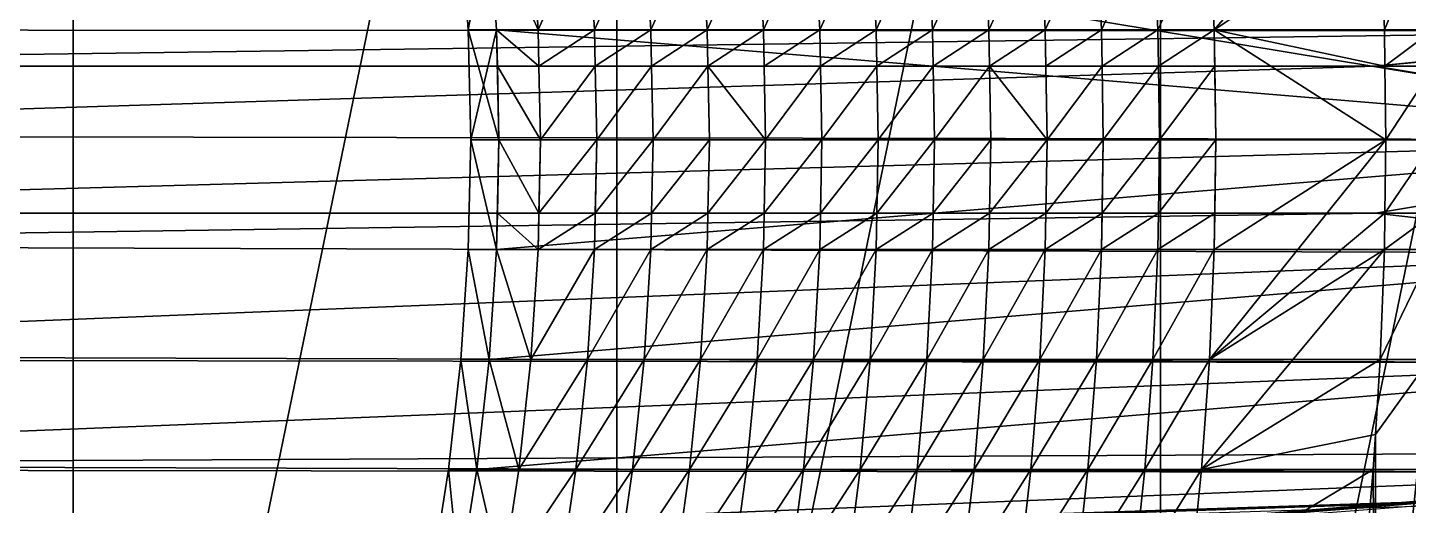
# Model space of a CAD drawing. Header units: metres. Extents: x 0 to 40.2, y -11.7 to 11.7.
# Drawn here: x 20 to 32.19, y -3.23 to 0.99 of the extents above; entities that cross this region are included whole.
import ezdxf

# ---------------------------------------------------------------- set-up
doc = ezdxf.new("R2010")
doc.units = ezdxf.units.M

msp = doc.modelspace()

# ---------------------------------------------------------------- linework, layer by layer
at = {"layer": 'antepecho'}
for points in [[(23.888125, 0.972083, 4.45), (23.8225, 1.944167, 4.45), (23.888125, 0.972083, 3.2)], [(23.8225, 1.944167, 4.45), (23.8225, 1.944167, 3.2), (23.888125, 0.972083, 3.2)], [(23.8225, 1.944167, 3.2), (24.0725, 1.944167, 3.2), (23.888125, 0.972083, 3.2)], [(24.0725, 1.944167, 4.45), (23.8225, 1.944167, 4.45), (23.888125, 0.972083, 4.45)], [(24.0725, 1.944167, 3.2), (24.138125, 0.972083, 3.2), (23.888125, 0.972083, 3.2)], [(24.138125, 0.972083, 4.45), (24.0725, 1.944167, 4.45), (23.888125, 0.972083, 4.45)], [(24.0725, 1.944167, 3.2), (24.138125, 0.972083, 3.3), (24.138125, 0.972083, 3.2)], [(24.0725, 1.944167, 3.8), (24.138125, 0.972083, 4.45), (24.138125, 0.972083, 3.8)], [(24.0725, 1.944167, 3.2), (24.0725, 1.944167, 3.3), (24.138125, 0.972083, 3.3)], [(24.0725, 1.944167, 3.8), (24.0725, 1.944167, 4.45), (24.138125, 0.972083, 4.45)], [(23.91, 0, 3.2), (23.888125, 0.972083, 4.45), (23.888125, 0.972083, 3.2)], [(24.138125, 0.972083, 3.2), (23.91, 0, 3.2), (23.888125, 0.972083, 3.2)], [(23.91, 0, 4.45), (23.888125, 0.972083, 4.45), (23.91, 0, 3.2)], [(24.16, 0, 4.45), (23.888125, 0.972083, 4.45), (23.91, 0, 4.45)], [(24.16, 0, 4.45), (24.138125, 0.972083, 4.45), (23.888125, 0.972083, 4.45)], [(24.138125, 0.972083, 3.2), (24.16, 0, 3.2), (23.91, 0, 3.2)], [(24.138125, 0.972083, 3.3), (24.16, 0, 3.3), (24.16, 0, 3.2)], [(24.138125, 0.972083, 3.2), (24.138125, 0.972083, 3.3), (24.16, 0, 3.2)], [(24.145373, 0.65, 3.8), (24.138125, 0.972083, 4.45), (24.16, 0, 3.8)], [(24.138125, 0.972083, 4.45), (24.16, 0, 4.45), (24.16, 0, 3.8)], [(24.138125, 0.972083, 3.8), (24.138125, 0.972083, 4.45), (24.145373, 0.65, 3.8)], [(23.91, 0, 3.2), (24.138125, -0.972083, 3.2), (23.888125, -0.972083, 3.2)], [(23.91, 0, 4.45), (23.91, 0, 3.2), (23.888125, -0.972083, 3.2)], [(23.888125, -0.972083, 4.45), (23.91, 0, 4.45), (23.888125, -0.972083, 3.2)], [(24.138125, -0.972083, 4.45), (23.91, 0, 4.45), (23.888125, -0.972083, 4.45)], [(23.91, 0, 3.2), (24.16, 0, 3.2), (24.138125, -0.972083, 3.2)], [(24.16, 0, 4.45), (23.91, 0, 4.45), (24.138125, -0.972083, 4.45)], [(24.16, 0, 3.3), (24.138125, -0.972083, 3.3), (24.138125, -0.972083, 3.2)], [(24.16, 0, 3.2), (24.16, 0, 3.3), (24.138125, -0.972083, 3.2)], [(24.16, 0, 3.8), (24.138125, -0.972083, 4.45), (24.145373, -0.65, 3.8)], [(24.16, 0, 3.8), (24.16, 0, 4.45), (24.138125, -0.972083, 4.45)], [(24.145373, -0.65, 3.8), (24.138125, -0.972083, 4.45), (24.138125, -0.972083, 3.8)], [(23.888125, -0.972083, 3.2), (24.0725, -1.944167, 3.2), (23.8225, -1.944167, 3.2)], [(23.8225, -1.944167, 4.45), (23.888125, -0.972083, 4.45), (23.8225, -1.944167, 3.2)], [(24.0725, -1.944167, 4.45), (23.888125, -0.972083, 4.45), (23.8225, -1.944167, 4.45)], [(23.888125, -0.972083, 4.45), (23.888125, -0.972083, 3.2), (23.8225, -1.944167, 3.2)], [(23.888125, -0.972083, 3.2), (24.138125, -0.972083, 3.2), (24.0725, -1.944167, 3.2)], [(24.138125, -0.972083, 4.45), (23.888125, -0.972083, 4.45), (24.0725, -1.944167, 4.45)], [(24.138125, -0.972083, 3.2), (24.0725, -1.944167, 3.3), (24.0725, -1.944167, 3.2)], [(24.138125, -0.972083, 3.8), (24.0725, -1.944167, 4.45), (24.0725, -1.944167, 3.8)], [(24.138125, -0.972083, 3.2), (24.138125, -0.972083, 3.3), (24.0725, -1.944167, 3.3)], [(24.138125, -0.972083, 3.8), (24.138125, -0.972083, 4.45), (24.0725, -1.944167, 4.45)], [(23.8225, -1.944167, 3.2), (23.963125, -2.91625, 3.2), (23.713125, -2.91625, 3.2)], [(23.8225, -1.944167, 4.45), (23.8225, -1.944167, 3.2), (23.713125, -2.91625, 3.2)], [(23.713125, -2.91625, 4.45), (23.8225, -1.944167, 4.45), (23.713125, -2.91625, 3.2)], [(23.963125, -2.91625, 4.45), (23.8225, -1.944167, 4.45), (23.713125, -2.91625, 4.45)], [(24.0725, -1.944167, 3.2), (23.963125, -2.91625, 3.2), (23.8225, -1.944167, 3.2)], [(23.963125, -2.91625, 4.45), (24.0725, -1.944167, 4.45), (23.8225, -1.944167, 4.45)], [(24.0725, -1.944167, 3.2), (23.963125, -2.91625, 3.3), (23.963125, -2.91625, 3.2)], [(24.0725, -1.944167, 3.2), (24.0725, -1.944167, 3.3), (23.963125, -2.91625, 3.3)], [(24.0725, -1.944167, 3.8), (23.963125, -2.91625, 4.45), (23.963125, -2.91625, 3.8)], [(24.0725, -1.944167, 3.8), (24.0725, -1.944167, 4.45), (23.963125, -2.91625, 4.45)], [(23.713125, -2.91625, 3.2), (23.81, -3.888333, 3.2), (23.56, -3.888333, 3.2)], [(23.713125, -2.91625, 4.45), (23.713125, -2.91625, 3.2), (23.56, -3.888333, 3.2)], [(23.56, -3.888333, 4.45), (23.713125, -2.91625, 4.45), (23.56, -3.888333, 3.2)], [(23.81, -3.888333, 4.45), (23.713125, -2.91625, 4.45), (23.56, -3.888333, 4.45)], [(23.713125, -2.91625, 3.2), (23.963125, -2.91625, 3.2), (23.81, -3.888333, 3.2)], [(23.963125, -2.91625, 4.45), (23.713125, -2.91625, 4.45), (23.81, -3.888333, 4.45)], [(23.963125, -2.91625, 3.2), (23.81, -3.888333, 3.3), (23.81, -3.888333, 3.2)], [(23.963125, -2.91625, 3.2), (23.963125, -2.91625, 3.3), (23.81, -3.888333, 3.3)], [(23.963125, -2.91625, 3.8), (23.81, -3.888333, 4.45), (23.81, -3.888333, 3.8)], [(23.963125, -2.91625, 3.8), (23.963125, -2.91625, 4.45), (23.81, -3.888333, 4.45)]]:
    msp.add_3dface(points, dxfattribs=at)
at = {"layer": 'bajo_balcon'}
for points in [[(35.8, 0, 3.3), (24.138125, 0.972083, 3.3), (24.0725, 1.944167, 3.3)], [(35.754167, 1.944167, 3.3), (35.8, 0, 3.3), (24.0725, 1.944167, 3.3)], [(24.16, 0, 3.3), (24.138125, 0.972083, 3.3), (35.8, 0, 3.3)], [(35.8, 0, 3.3), (24.138125, -0.972083, 3.3), (24.16, 0, 3.3)], [(35.8, 0, 3.3), (35.788542, -0.972083, 3.3), (24.138125, -0.972083, 3.3)], [(35.788542, -0.972083, 3.3), (24.0725, -1.944167, 3.3), (24.138125, -0.972083, 3.3)], [(35.788542, -0.972083, 3.3), (35.754167, -1.944167, 3.3), (24.0725, -1.944167, 3.3)], [(35.754167, -1.944167, 3.3), (23.963125, -2.91625, 3.3), (24.0725, -1.944167, 3.3)], [(35.754167, -1.944167, 3.3), (35.696875, -2.91625, 3.3), (23.963125, -2.91625, 3.3)], [(35.696875, -2.91625, 3.3), (23.81, -3.888333, 3.3), (23.963125, -2.91625, 3.3)], [(35.696875, -2.91625, 3.3), (32.401458, -3.2, 3.3), (23.81, -3.888333, 3.3)], [(32.401458, -3.2, 3.3), (32.323812, -3.210222, 3.3), (23.81, -3.888333, 3.3)], [(32.323812, -3.210222, 3.3), (32.251458, -3.240192, 3.3), (23.81, -3.888333, 3.3)]]:
    msp.add_3dface(points, dxfattribs=at)
at = {"layer": 'butacas_alta_frontal'}
for points in [[(24.505655, 0.972083, 3.8), (24.0725, 1.944167, 3.8), (24.138125, 0.972083, 3.8)], [(24.441851, 1.944167, 3.8), (24.0725, 1.944167, 3.8), (24.505655, 0.972083, 3.8)], [(24.941202, 1.944167, 3.933846), (24.441851, 1.944167, 3.933846), (24.505655, 0.972083, 3.933846)], [(25.003185, 0.972083, 3.933846), (24.941202, 1.944167, 3.933846), (24.505655, 0.972083, 3.933846)], [(25.440552, 1.944167, 4.067692), (24.941202, 1.944167, 4.067692), (25.003185, 0.972083, 4.067692)], [(25.500715, 0.972083, 4.067692), (25.440552, 1.944167, 4.067692), (25.003185, 0.972083, 4.067692)], [(25.939903, 1.944167, 4.201538), (25.440552, 1.944167, 4.201538), (25.500715, 0.972083, 4.201538)], [(25.998245, 0.972083, 4.201538), (25.939903, 1.944167, 4.201538), (25.500715, 0.972083, 4.201538)], [(26.439254, 1.944167, 4.335385), (25.939903, 1.944167, 4.335385), (25.998245, 0.972083, 4.335385)], [(26.495775, 0.972083, 4.335385), (26.439254, 1.944167, 4.335385), (25.998245, 0.972083, 4.335385)], [(26.938605, 1.944167, 4.469231), (26.439254, 1.944167, 4.469231), (26.495775, 0.972083, 4.469231)], [(26.993305, 0.972083, 4.469231), (26.938605, 1.944167, 4.469231), (26.495775, 0.972083, 4.469231)], [(27.437956, 1.944167, 4.603077), (26.938605, 1.944167, 4.603077), (26.993305, 0.972083, 4.603077)], [(27.490835, 0.972083, 4.603077), (27.437956, 1.944167, 4.603077), (26.993305, 0.972083, 4.603077)], [(27.937307, 1.944167, 4.736923), (27.437956, 1.944167, 4.736923), (27.490835, 0.972083, 4.736923)], [(27.988365, 0.972083, 4.736923), (27.937307, 1.944167, 4.736923), (27.490835, 0.972083, 4.736923)], [(28.436657, 1.944167, 4.870769), (27.937307, 1.944167, 4.870769), (27.988365, 0.972083, 4.870769)], [(28.485895, 0.972083, 4.870769), (28.436657, 1.944167, 4.870769), (27.988365, 0.972083, 4.870769)], [(28.936008, 1.944167, 5.004615), (28.436657, 1.944167, 5.004615), (28.485895, 0.972083, 5.004615)], [(28.983425, 0.972083, 5.004615), (28.936008, 1.944167, 5.004615), (28.485895, 0.972083, 5.004615)], [(29.435359, 1.944167, 5.138462), (28.936008, 1.944167, 5.138462), (28.983425, 0.972083, 5.138462)], [(29.480955, 0.972083, 5.138462), (29.435359, 1.944167, 5.138462), (28.983425, 0.972083, 5.138462)], [(29.93471, 1.944167, 5.272308), (29.435359, 1.944167, 5.272308), (29.480955, 0.972083, 5.272308)], [(29.978485, 0.972083, 5.272308), (29.93471, 1.944167, 5.272308), (29.480955, 0.972083, 5.272308)], [(30.434061, 1.944167, 5.406154), (29.93471, 1.944167, 5.406154), (29.978485, 0.972083, 5.406154)], [(30.476015, 0.972083, 5.406154), (30.434061, 1.944167, 5.406154), (29.978485, 0.972083, 5.406154)], [(24.512702, 0.65, 3.8), (24.138125, 0.972083, 3.8), (24.145373, 0.65, 3.8)], [(24.505655, 0.972083, 3.8), (24.138125, 0.972083, 3.8), (24.512702, 0.65, 3.8)], [(25.003185, 0.972083, 3.933846), (24.505655, 0.972083, 3.933846), (24.512702, 0.65, 3.933846)], [(25.003185, 0.972083, 3.933846), (24.512702, 0.65, 3.933846), (25.010031, 0.65, 3.933846)], [(25.500715, 0.972083, 4.067692), (25.003185, 0.972083, 4.067692), (25.010031, 0.65, 4.067692)], [(25.500715, 0.972083, 4.067692), (25.010031, 0.65, 4.067692), (25.50736, 0.65, 4.067692)], [(25.998245, 0.972083, 4.201538), (25.500715, 0.972083, 4.201538), (25.50736, 0.65, 4.201538)], [(25.998245, 0.972083, 4.201538), (25.50736, 0.65, 4.201538), (26.004688, 0.65, 4.201538)], [(26.495775, 0.972083, 4.335385), (25.998245, 0.972083, 4.335385), (26.004688, 0.65, 4.335385)], [(26.502017, 0.65, 4.335385), (26.495775, 0.972083, 4.335385), (26.004688, 0.65, 4.335385)], [(26.993305, 0.972083, 4.469231), (26.495775, 0.972083, 4.469231), (26.502017, 0.65, 4.469231)], [(26.993305, 0.972083, 4.469231), (26.502017, 0.65, 4.469231), (26.999346, 0.65, 4.469231)], [(27.490835, 0.972083, 4.603077), (26.993305, 0.972083, 4.603077), (26.999346, 0.65, 4.603077)], [(27.490835, 0.972083, 4.603077), (26.999346, 0.65, 4.603077), (27.496675, 0.65, 4.603077)], [(27.988365, 0.972083, 4.736923), (27.490835, 0.972083, 4.736923), (27.496675, 0.65, 4.736923)], [(27.988365, 0.972083, 4.736923), (27.496675, 0.65, 4.736923), (27.994004, 0.65, 4.736923)], [(28.485895, 0.972083, 4.870769), (27.988365, 0.972083, 4.870769), (27.994004, 0.65, 4.870769)], [(28.485895, 0.972083, 4.870769), (27.994004, 0.65, 4.870769), (28.491333, 0.65, 4.870769)], [(28.983425, 0.972083, 5.004615), (28.485895, 0.972083, 5.004615), (28.491333, 0.65, 5.004615)], [(28.988662, 0.65, 5.004615), (28.983425, 0.972083, 5.004615), (28.491333, 0.65, 5.004615)], [(29.480955, 0.972083, 5.138462), (28.983425, 0.972083, 5.138462), (28.988662, 0.65, 5.138462)], [(29.480955, 0.972083, 5.138462), (28.988662, 0.65, 5.138462), (29.485991, 0.65, 5.138462)], [(29.978485, 0.972083, 5.272308), (29.480955, 0.972083, 5.272308), (29.485991, 0.65, 5.272308)], [(29.978485, 0.972083, 5.272308), (29.485991, 0.65, 5.272308), (29.98332, 0.65, 5.272308)], [(30.476015, 0.972083, 5.406154), (29.978485, 0.972083, 5.406154), (29.98332, 0.65, 5.406154)], [(30.476015, 0.972083, 5.406154), (29.98332, 0.65, 5.406154), (30.480649, 0.65, 5.406154)], [(24.505655, -0.972083, 3.8), (24.145373, -0.65, 3.8), (24.138125, -0.972083, 3.8)], [(24.505655, -0.972083, 3.8), (24.512702, -0.65, 3.8), (24.145373, -0.65, 3.8)], [(24.512702, -0.65, 3.933846), (24.505655, -0.972083, 3.933846), (25.010031, -0.65, 3.933846)], [(25.003185, -0.972083, 3.933846), (25.010031, -0.65, 3.933846), (24.505655, -0.972083, 3.933846)], [(25.010031, -0.65, 4.067692), (25.003185, -0.972083, 4.067692), (25.50736, -0.65, 4.067692)], [(25.500715, -0.972083, 4.067692), (25.50736, -0.65, 4.067692), (25.003185, -0.972083, 4.067692)], [(25.50736, -0.65, 4.201538), (25.500715, -0.972083, 4.201538), (26.004688, -0.65, 4.201538)], [(25.998245, -0.972083, 4.201538), (26.004688, -0.65, 4.201538), (25.500715, -0.972083, 4.201538)], [(26.004688, -0.65, 4.335385), (25.998245, -0.972083, 4.335385), (26.502017, -0.65, 4.335385)], [(26.495775, -0.972083, 4.335385), (26.502017, -0.65, 4.335385), (25.998245, -0.972083, 4.335385)], [(26.502017, -0.65, 4.469231), (26.495775, -0.972083, 4.469231), (26.999346, -0.65, 4.469231)], [(26.993305, -0.972083, 4.469231), (26.999346, -0.65, 4.469231), (26.495775, -0.972083, 4.469231)], [(26.999346, -0.65, 4.603077), (26.993305, -0.972083, 4.603077), (27.496675, -0.65, 4.603077)], [(27.490835, -0.972083, 4.603077), (27.496675, -0.65, 4.603077), (26.993305, -0.972083, 4.603077)], [(27.496675, -0.65, 4.736923), (27.490835, -0.972083, 4.736923), (27.994004, -0.65, 4.736923)], [(27.988365, -0.972083, 4.736923), (27.994004, -0.65, 4.736923), (27.490835, -0.972083, 4.736923)], [(27.994004, -0.65, 4.870769), (27.988365, -0.972083, 4.870769), (28.491333, -0.65, 4.870769)], [(28.485895, -0.972083, 4.870769), (28.491333, -0.65, 4.870769), (27.988365, -0.972083, 4.870769)], [(28.491333, -0.65, 5.004615), (28.485895, -0.972083, 5.004615), (28.988662, -0.65, 5.004615)], [(28.983425, -0.972083, 5.004615), (28.988662, -0.65, 5.004615), (28.485895, -0.972083, 5.004615)], [(28.988662, -0.65, 5.138462), (28.983425, -0.972083, 5.138462), (29.485991, -0.65, 5.138462)], [(29.480955, -0.972083, 5.138462), (29.485991, -0.65, 5.138462), (28.983425, -0.972083, 5.138462)], [(29.485991, -0.65, 5.272308), (29.480955, -0.972083, 5.272308), (29.98332, -0.65, 5.272308)], [(29.978485, -0.972083, 5.272308), (29.98332, -0.65, 5.272308), (29.480955, -0.972083, 5.272308)], [(29.98332, -0.65, 5.406154), (29.978485, -0.972083, 5.406154), (30.480649, -0.65, 5.406154)], [(30.476015, -0.972083, 5.406154), (30.480649, -0.65, 5.406154), (29.978485, -0.972083, 5.406154)], [(24.441851, -1.944167, 3.8), (24.138125, -0.972083, 3.8), (24.0725, -1.944167, 3.8)], [(24.505655, -0.972083, 3.8), (24.138125, -0.972083, 3.8), (24.441851, -1.944167, 3.8)], [(24.941202, -1.944167, 3.933846), (25.003185, -0.972083, 3.933846), (24.441851, -1.944167, 3.933846)], [(25.003185, -0.972083, 3.933846), (24.505655, -0.972083, 3.933846), (24.441851, -1.944167, 3.933846)], [(25.500715, -0.972083, 4.067692), (25.003185, -0.972083, 4.067692), (24.941202, -1.944167, 4.067692)], [(25.440552, -1.944167, 4.067692), (25.500715, -0.972083, 4.067692), (24.941202, -1.944167, 4.067692)], [(25.939903, -1.944167, 4.201538), (25.998245, -0.972083, 4.201538), (25.440552, -1.944167, 4.201538)], [(25.998245, -0.972083, 4.201538), (25.500715, -0.972083, 4.201538), (25.440552, -1.944167, 4.201538)], [(26.439254, -1.944167, 4.335385), (26.495775, -0.972083, 4.335385), (25.939903, -1.944167, 4.335385)], [(26.495775, -0.972083, 4.335385), (25.998245, -0.972083, 4.335385), (25.939903, -1.944167, 4.335385)], [(26.938605, -1.944167, 4.469231), (26.993305, -0.972083, 4.469231), (26.439254, -1.944167, 4.469231)], [(26.993305, -0.972083, 4.469231), (26.495775, -0.972083, 4.469231), (26.439254, -1.944167, 4.469231)], [(27.437956, -1.944167, 4.603077), (27.490835, -0.972083, 4.603077), (26.938605, -1.944167, 4.603077)], [(27.490835, -0.972083, 4.603077), (26.993305, -0.972083, 4.603077), (26.938605, -1.944167, 4.603077)], [(27.988365, -0.972083, 4.736923), (27.490835, -0.972083, 4.736923), (27.437956, -1.944167, 4.736923)], [(27.937307, -1.944167, 4.736923), (27.988365, -0.972083, 4.736923), (27.437956, -1.944167, 4.736923)], [(28.436657, -1.944167, 4.870769), (28.485895, -0.972083, 4.870769), (27.937307, -1.944167, 4.870769)], [(28.485895, -0.972083, 4.870769), (27.988365, -0.972083, 4.870769), (27.937307, -1.944167, 4.870769)], [(28.936008, -1.944167, 5.004615), (28.983425, -0.972083, 5.004615), (28.436657, -1.944167, 5.004615)], [(28.983425, -0.972083, 5.004615), (28.485895, -0.972083, 5.004615), (28.436657, -1.944167, 5.004615)], [(29.435359, -1.944167, 5.138462), (29.480955, -0.972083, 5.138462), (28.936008, -1.944167, 5.138462)], [(29.480955, -0.972083, 5.138462), (28.983425, -0.972083, 5.138462), (28.936008, -1.944167, 5.138462)], [(29.93471, -1.944167, 5.272308), (29.978485, -0.972083, 5.272308), (29.435359, -1.944167, 5.272308)], [(29.978485, -0.972083, 5.272308), (29.480955, -0.972083, 5.272308), (29.435359, -1.944167, 5.272308)], [(30.476015, -0.972083, 5.406154), (29.978485, -0.972083, 5.406154), (29.93471, -1.944167, 5.406154)], [(30.434061, -1.944167, 5.406154), (30.476015, -0.972083, 5.406154), (29.93471, -1.944167, 5.406154)], [(24.33551, -2.91625, 3.8), (24.0725, -1.944167, 3.8), (23.963125, -2.91625, 3.8)], [(24.441851, -1.944167, 3.8), (24.0725, -1.944167, 3.8), (24.33551, -2.91625, 3.8)], [(24.837896, -2.91625, 3.933846), (24.941202, -1.944167, 3.933846), (24.33551, -2.91625, 3.933846)], [(24.941202, -1.944167, 3.933846), (24.441851, -1.944167, 3.933846), (24.33551, -2.91625, 3.933846)], [(25.440552, -1.944167, 4.067692), (24.941202, -1.944167, 4.067692), (24.837896, -2.91625, 4.067692)], [(25.340281, -2.91625, 4.067692), (25.440552, -1.944167, 4.067692), (24.837896, -2.91625, 4.067692)], [(25.842667, -2.91625, 4.201538), (25.939903, -1.944167, 4.201538), (25.340281, -2.91625, 4.201538)], [(25.939903, -1.944167, 4.201538), (25.440552, -1.944167, 4.201538), (25.340281, -2.91625, 4.201538)], [(26.345052, -2.91625, 4.335385), (26.439254, -1.944167, 4.335385), (25.842667, -2.91625, 4.335385)], [(26.439254, -1.944167, 4.335385), (25.939903, -1.944167, 4.335385), (25.842667, -2.91625, 4.335385)], [(26.847438, -2.91625, 4.469231), (26.938605, -1.944167, 4.469231), (26.345052, -2.91625, 4.469231)], [(26.938605, -1.944167, 4.469231), (26.439254, -1.944167, 4.469231), (26.345052, -2.91625, 4.469231)], [(27.349823, -2.91625, 4.603077), (27.437956, -1.944167, 4.603077), (26.847438, -2.91625, 4.603077)], [(27.437956, -1.944167, 4.603077), (26.938605, -1.944167, 4.603077), (26.847438, -2.91625, 4.603077)], [(27.937307, -1.944167, 4.736923), (27.437956, -1.944167, 4.736923), (27.349823, -2.91625, 4.736923)], [(27.852209, -2.91625, 4.736923), (27.937307, -1.944167, 4.736923), (27.349823, -2.91625, 4.736923)], [(28.354594, -2.91625, 4.870769), (28.436657, -1.944167, 4.870769), (27.852209, -2.91625, 4.870769)], [(28.436657, -1.944167, 4.870769), (27.937307, -1.944167, 4.870769), (27.852209, -2.91625, 4.870769)], [(28.85698, -2.91625, 5.004615), (28.936008, -1.944167, 5.004615), (28.354594, -2.91625, 5.004615)], [(28.936008, -1.944167, 5.004615), (28.436657, -1.944167, 5.004615), (28.354594, -2.91625, 5.004615)], [(29.359365, -2.91625, 5.138462), (29.435359, -1.944167, 5.138462), (28.85698, -2.91625, 5.138462)], [(29.435359, -1.944167, 5.138462), (28.936008, -1.944167, 5.138462), (28.85698, -2.91625, 5.138462)], [(29.861751, -2.91625, 5.272308), (29.93471, -1.944167, 5.272308), (29.359365, -2.91625, 5.272308)], [(29.93471, -1.944167, 5.272308), (29.435359, -1.944167, 5.272308), (29.359365, -2.91625, 5.272308)], [(30.434061, -1.944167, 5.406154), (29.93471, -1.944167, 5.406154), (29.861751, -2.91625, 5.406154)], [(30.364136, -2.91625, 5.406154), (30.434061, -1.944167, 5.406154), (29.861751, -2.91625, 5.406154)], [(31.9, -2.606295, 5.54), (31.880625, -2.91625, 5.54), (31.9, -6.390454, 5.54)], [(24.186634, -3.888333, 3.8), (23.963125, -2.91625, 3.8), (23.81, -3.888333, 3.8)], [(24.33551, -2.91625, 3.8), (23.963125, -2.91625, 3.8), (24.186634, -3.888333, 3.8)], [(24.837896, -2.91625, 3.933846), (24.33551, -2.91625, 3.933846), (24.186634, -3.888333, 3.933846)], [(24.693268, -3.888333, 3.933846), (24.837896, -2.91625, 3.933846), (24.186634, -3.888333, 3.933846)], [(25.199902, -3.888333, 4.067692), (25.340281, -2.91625, 4.067692), (24.693268, -3.888333, 4.067692)], [(25.340281, -2.91625, 4.067692), (24.837896, -2.91625, 4.067692), (24.693268, -3.888333, 4.067692)], [(25.706536, -3.888333, 4.201538), (25.842667, -2.91625, 4.201538), (25.199902, -3.888333, 4.201538)], [(25.842667, -2.91625, 4.201538), (25.340281, -2.91625, 4.201538), (25.199902, -3.888333, 4.201538)], [(26.21317, -3.888333, 4.335385), (26.345052, -2.91625, 4.335385), (25.706536, -3.888333, 4.335385)], [(26.345052, -2.91625, 4.335385), (25.842667, -2.91625, 4.335385), (25.706536, -3.888333, 4.335385)], [(26.719804, -3.888333, 4.469231), (26.847438, -2.91625, 4.469231), (26.21317, -3.888333, 4.469231)], [(26.847438, -2.91625, 4.469231), (26.345052, -2.91625, 4.469231), (26.21317, -3.888333, 4.469231)], [(27.349823, -2.91625, 4.603077), (26.847438, -2.91625, 4.603077), (26.719804, -3.888333, 4.603077)], [(27.226438, -3.888333, 4.603077), (27.349823, -2.91625, 4.603077), (26.719804, -3.888333, 4.603077)], [(27.733072, -3.888333, 4.736923), (27.852209, -2.91625, 4.736923), (27.226438, -3.888333, 4.736923)], [(27.852209, -2.91625, 4.736923), (27.349823, -2.91625, 4.736923), (27.226438, -3.888333, 4.736923)], [(28.239706, -3.888333, 4.870769), (28.354594, -2.91625, 4.870769), (27.733072, -3.888333, 4.870769)], [(28.354594, -2.91625, 4.870769), (27.852209, -2.91625, 4.870769), (27.733072, -3.888333, 4.870769)], [(28.74634, -3.888333, 5.004615), (28.85698, -2.91625, 5.004615), (28.239706, -3.888333, 5.004615)], [(28.85698, -2.91625, 5.004615), (28.354594, -2.91625, 5.004615), (28.239706, -3.888333, 5.004615)], [(29.252974, -3.888333, 5.138462), (29.359365, -2.91625, 5.138462), (28.74634, -3.888333, 5.138462)], [(29.359365, -2.91625, 5.138462), (28.85698, -2.91625, 5.138462), (28.74634, -3.888333, 5.138462)], [(29.861751, -2.91625, 5.272308), (29.359365, -2.91625, 5.272308), (29.252974, -3.888333, 5.272308)], [(29.759608, -3.888333, 5.272308), (29.861751, -2.91625, 5.272308), (29.252974, -3.888333, 5.272308)], [(30.266242, -3.888333, 5.406154), (30.364136, -2.91625, 5.406154), (29.759608, -3.888333, 5.406154)], [(30.364136, -2.91625, 5.406154), (29.861751, -2.91625, 5.406154), (29.759608, -3.888333, 5.406154)], [(31.9, -6.390454, 5.54), (31.880625, -2.91625, 5.54), (31.795556, -3.888333, 5.54)]]:
    msp.add_3dface(points, dxfattribs=at)
at = {"layer": 'butacas_alta_posterior'}
for points in [[(32.376443, 1.944167, 5.54), (31.941389, 1.944167, 5.54), (31.977847, 0.972083, 5.54)], [(32.412663, 0.972083, 5.54), (32.376443, 1.944167, 5.54), (31.977847, 0.972083, 5.54)], [(32.412663, 0.972083, 5.54), (31.977847, 0.972083, 5.54), (31.981874, 0.65, 5.54)], [(32.412663, 0.972083, 5.54), (31.981874, 0.65, 5.54), (32.416664, 0.65, 5.54)], [(31.981874, -0.65, 5.54), (31.977847, -0.972083, 5.54), (32.416664, -0.65, 5.54)], [(32.412663, -0.972083, 5.54), (32.416664, -0.65, 5.54), (31.977847, -0.972083, 5.54)], [(32.376443, -1.944167, 5.54), (32.412663, -0.972083, 5.54), (31.941389, -1.944167, 5.54)], [(32.412663, -0.972083, 5.54), (31.977847, -0.972083, 5.54), (31.941389, -1.944167, 5.54)], [(32.376443, -1.944167, 5.54), (31.9, -2.606295, 5.54), (31.9, -6.390454, 5.54)], [(32.316075, -2.91625, 5.54), (32.376443, -1.944167, 5.54), (31.9, -6.390454, 5.54)], [(32.376443, -1.944167, 5.54), (31.941389, -1.944167, 5.54), (31.9, -2.606295, 5.54)], [(32.23156, -3.888333, 5.54), (32.316075, -2.91625, 5.54), (31.9, -6.390454, 5.54)]]:
    msp.add_3dface(points, dxfattribs=at)
at = {"layer": 'butacas_platea'}
for points in [[(35, 1.913886, -0.01869), (12.5, 1.010478, -0.576302), (12.5, 0.972083, -0.576335)], [(35, 1.913886, -0.01869), (12.5, 0.972083, -0.576335), (35, 0.961177, -0.019516)], [(35, 0.961177, -0.019516), (12.5, 0.972083, -0.576335), (12.5, 0.65, -0.576386)], [(35, 0.961177, -0.019516), (12.5, 0.65, -0.576386), (31.9, 0.65, -0.096305)], [(35, 0.961177, -0.019516), (31.9, 0.65, -0.096305), (35, 0.940459, -0.01952)], [(35, 0.940459, -0.01952), (31.9, 0.65, -0.096305), (35, 0.65, -0.019604)], [(31.9, -0.65, -0.096326), (12.5, -0.65, -0.576391), (12.5, -0.933761, -0.576346)], [(35, -1.003675, -0.019499), (31.9, -0.65, -0.096326), (12.5, -0.933761, -0.576346)], [(35, -0.65, -0.019608), (31.9, -0.65, -0.096326), (35, -1.003675, -0.019499)], [(35, -1.003675, -0.019499), (12.5, -0.933761, -0.576346), (12.5, -1.905105, -0.57589)], [(35, -1.003675, -0.019499), (12.5, -1.905105, -0.57589), (35, -1.974385, -0.018652)], [(35, -1.974385, -0.018652), (12.5, -1.905105, -0.57589), (12.5, -1.944167, -0.575856)], [(35, -1.974385, -0.018652), (12.5, -1.944167, -0.575856), (12.5, -2.875931, -0.575114)], [(35, -1.974385, -0.018652), (12.5, -2.875931, -0.575114), (35, -2.766179, -0.017495)], [(35, -2.766179, -0.017495), (12.5, -2.875931, -0.575114), (35, -2.944189, -0.017244)], [(35, -2.944189, -0.017244), (12.5, -2.875931, -0.575114), (12.5, -2.91625, -0.575055)], [(35, -2.944189, -0.017244), (12.5, -2.91625, -0.575055), (12.5, -3.846237, -0.574017)], [(32.401458, -3.2, -0.081236), (35, -2.944189, -0.017244), (12.5, -3.846237, -0.574017)], [(32.401458, -3.2, -0.081236), (12.5, -3.846237, -0.574017), (12.5, -3.879412, -0.573949)], [(32.323812, -3.210222, -0.083143), (32.401458, -3.2, -0.081236), (12.5, -3.879412, -0.573949)], [(32.251458, -3.240192, -0.084878), (32.323812, -3.210222, -0.083143), (12.5, -3.879412, -0.573949)]]:
    msp.add_3dface(points, dxfattribs=at)
at = {"layer": 'cielo_1'}
for points in [[(16.3, -11.665, 9.8), (16.3, 11.665, 9.8), (20.4, -11.665, 9.8)], [(16.3, 11.665, 9.8), (20.4, 11.665, 9.8), (20.4, -11.665, 9.8)], [(20.4, -11.665, 9.8), (20.4, 11.665, 10.4), (20.4, -11.665, 10.4)], [(20.4, 11.665, 10.4), (20.4, -11.665, 9.8), (20.4, 11.665, 9.8)]]:
    msp.add_3dface(points, dxfattribs=at)
at = {"layer": 'cielo_2'}
for points in [[(20.4, -11.665, 10.4), (25.2, 11.665, 10.4), (25.2, -11.665, 10.4)], [(25.2, 11.665, 10.4), (20.4, -11.665, 10.4), (20.4, 11.665, 10.4)], [(25.2, -11.665, 10.4), (25.2, 11.665, 10.95), (25.2, -11.665, 10.95)], [(25.2, 11.665, 10.95), (25.2, -11.665, 10.4), (25.2, 11.665, 10.4)]]:
    msp.add_3dface(points, dxfattribs=at)
at = {"layer": 'cielo_3'}
for points in [[(25.2, -11.665, 10.95), (30, 11.665, 10.95), (30, -11.665, 10.95)], [(30, 11.665, 10.95), (25.2, -11.665, 10.95), (25.2, 11.665, 10.95)], [(30, -11.665, 10.95), (30, 11.665, 11.55), (30, -11.665, 11.55)], [(30, 11.665, 11.55), (30, -11.665, 10.95), (30, 11.665, 10.95)]]:
    msp.add_3dface(points, dxfattribs=at)
at = {"layer": 'cielo_4'}
for points in [[(34.8, 11.665, 11.55), (34.8, -11.665, 11.55), (30, -11.665, 11.55)], [(30, -11.665, 11.55), (30, 11.665, 11.55), (34.8, 11.665, 11.55)]]:
    msp.add_3dface(points, dxfattribs=at)
at = {"layer": 'frente_balcon'}
for points in [[(24.505655, 0.972083, 3.933846), (24.441851, 1.944167, 3.933846), (24.505655, 0.972083, 3.8)], [(24.441851, 1.944167, 3.933846), (24.441851, 1.944167, 3.8), (24.505655, 0.972083, 3.8)], [(25.003185, 0.972083, 4.067692), (24.941202, 1.944167, 4.067692), (25.003185, 0.972083, 3.933846)], [(24.941202, 1.944167, 4.067692), (24.941202, 1.944167, 3.933846), (25.003185, 0.972083, 3.933846)], [(25.500715, 0.972083, 4.201538), (25.440552, 1.944167, 4.201538), (25.500715, 0.972083, 4.067692)], [(25.440552, 1.944167, 4.201538), (25.440552, 1.944167, 4.067692), (25.500715, 0.972083, 4.067692)], [(25.998245, 0.972083, 4.335385), (25.939903, 1.944167, 4.335385), (25.998245, 0.972083, 4.201538)], [(25.939903, 1.944167, 4.335385), (25.939903, 1.944167, 4.201538), (25.998245, 0.972083, 4.201538)], [(26.495775, 0.972083, 4.469231), (26.439254, 1.944167, 4.469231), (26.495775, 0.972083, 4.335385)], [(26.439254, 1.944167, 4.469231), (26.439254, 1.944167, 4.335385), (26.495775, 0.972083, 4.335385)], [(26.993305, 0.972083, 4.603077), (26.938605, 1.944167, 4.603077), (26.993305, 0.972083, 4.469231)], [(26.938605, 1.944167, 4.603077), (26.938605, 1.944167, 4.469231), (26.993305, 0.972083, 4.469231)], [(27.490835, 0.972083, 4.736923), (27.437956, 1.944167, 4.736923), (27.490835, 0.972083, 4.603077)], [(27.437956, 1.944167, 4.736923), (27.437956, 1.944167, 4.603077), (27.490835, 0.972083, 4.603077)], [(27.988365, 0.972083, 4.870769), (27.937307, 1.944167, 4.870769), (27.988365, 0.972083, 4.736923)], [(27.937307, 1.944167, 4.870769), (27.937307, 1.944167, 4.736923), (27.988365, 0.972083, 4.736923)], [(28.485895, 0.972083, 5.004615), (28.436657, 1.944167, 5.004615), (28.485895, 0.972083, 4.870769)], [(28.436657, 1.944167, 5.004615), (28.436657, 1.944167, 4.870769), (28.485895, 0.972083, 4.870769)], [(28.983425, 0.972083, 5.138462), (28.936008, 1.944167, 5.138462), (28.983425, 0.972083, 5.004615)], [(28.936008, 1.944167, 5.138462), (28.936008, 1.944167, 5.004615), (28.983425, 0.972083, 5.004615)], [(29.480955, 0.972083, 5.272308), (29.435359, 1.944167, 5.272308), (29.480955, 0.972083, 5.138462)], [(29.435359, 1.944167, 5.272308), (29.435359, 1.944167, 5.138462), (29.480955, 0.972083, 5.138462)], [(29.978485, 0.972083, 5.406154), (29.93471, 1.944167, 5.406154), (29.978485, 0.972083, 5.272308)], [(29.93471, 1.944167, 5.406154), (29.93471, 1.944167, 5.272308), (29.978485, 0.972083, 5.272308)], [(30.476015, 0.972083, 5.54), (30.434061, 1.944167, 5.54), (30.476015, 0.972083, 5.406154)], [(30.434061, 1.944167, 5.54), (30.434061, 1.944167, 5.406154), (30.476015, 0.972083, 5.406154)], [(24.505655, 0.972083, 3.933846), (24.505655, 0.972083, 3.8), (24.512702, 0.65, 3.8)], [(24.512702, 0.65, 3.933846), (24.505655, 0.972083, 3.933846), (24.512702, 0.65, 3.8)], [(25.010031, 0.65, 4.067692), (25.003185, 0.972083, 4.067692), (25.010031, 0.65, 3.933846)], [(25.003185, 0.972083, 4.067692), (25.003185, 0.972083, 3.933846), (25.010031, 0.65, 3.933846)], [(25.50736, 0.65, 4.201538), (25.500715, 0.972083, 4.201538), (25.50736, 0.65, 4.067692)], [(25.500715, 0.972083, 4.201538), (25.500715, 0.972083, 4.067692), (25.50736, 0.65, 4.067692)], [(26.004688, 0.65, 4.335385), (25.998245, 0.972083, 4.335385), (26.004688, 0.65, 4.201538)], [(25.998245, 0.972083, 4.335385), (25.998245, 0.972083, 4.201538), (26.004688, 0.65, 4.201538)], [(26.495775, 0.972083, 4.469231), (26.495775, 0.972083, 4.335385), (26.502017, 0.65, 4.335385)], [(26.502017, 0.65, 4.469231), (26.495775, 0.972083, 4.469231), (26.502017, 0.65, 4.335385)], [(26.999346, 0.65, 4.603077), (26.993305, 0.972083, 4.603077), (26.999346, 0.65, 4.469231)], [(26.993305, 0.972083, 4.603077), (26.993305, 0.972083, 4.469231), (26.999346, 0.65, 4.469231)], [(27.496675, 0.65, 4.736923), (27.490835, 0.972083, 4.736923), (27.496675, 0.65, 4.603077)], [(27.490835, 0.972083, 4.736923), (27.490835, 0.972083, 4.603077), (27.496675, 0.65, 4.603077)], [(27.994004, 0.65, 4.870769), (27.988365, 0.972083, 4.870769), (27.994004, 0.65, 4.736923)], [(27.988365, 0.972083, 4.870769), (27.988365, 0.972083, 4.736923), (27.994004, 0.65, 4.736923)], [(28.485895, 0.972083, 5.004615), (28.485895, 0.972083, 4.870769), (28.491333, 0.65, 4.870769)], [(28.491333, 0.65, 5.004615), (28.485895, 0.972083, 5.004615), (28.491333, 0.65, 4.870769)], [(28.983425, 0.972083, 5.138462), (28.988662, 0.65, 5.004615), (28.999231, 0, 5.004615)], [(28.988662, 0.65, 5.138462), (28.983425, 0.972083, 5.138462), (28.999231, 0, 5.004615)], [(28.983425, 0.972083, 5.138462), (28.983425, 0.972083, 5.004615), (28.988662, 0.65, 5.004615)], [(29.485991, 0.65, 5.272308), (29.480955, 0.972083, 5.272308), (29.485991, 0.65, 5.138462)], [(29.480955, 0.972083, 5.272308), (29.480955, 0.972083, 5.138462), (29.485991, 0.65, 5.138462)], [(29.98332, 0.65, 5.406154), (29.978485, 0.972083, 5.406154), (29.98332, 0.65, 5.272308)], [(29.978485, 0.972083, 5.406154), (29.978485, 0.972083, 5.272308), (29.98332, 0.65, 5.272308)], [(30.476015, 0.972083, 5.54), (30.476015, 0.972083, 5.406154), (30.480649, 0.65, 5.406154)], [(30.476015, 0.972083, 5.54), (30.480649, 0.65, 5.406154), (30.49, 0, 5.54)], [(24.512702, 0.65, 3.8), (24.526923, 0, 3.8), (24.526923, 0, 3.933846)], [(24.512702, 0.65, 3.933846), (24.512702, 0.65, 3.8), (24.526923, 0, 3.933846)], [(25.010031, 0.65, 3.933846), (25.023846, 0, 3.933846), (25.023846, 0, 4.067692)], [(25.010031, 0.65, 4.067692), (25.010031, 0.65, 3.933846), (25.023846, 0, 4.067692)], [(25.50736, 0.65, 4.067692), (25.520769, 0, 4.067692), (25.520769, 0, 4.201538)], [(25.50736, 0.65, 4.201538), (25.50736, 0.65, 4.067692), (25.520769, 0, 4.201538)], [(26.004688, 0.65, 4.201538), (26.017692, 0, 4.201538), (26.017692, 0, 4.335385)], [(26.004688, 0.65, 4.335385), (26.004688, 0.65, 4.201538), (26.017692, 0, 4.335385)], [(26.502017, 0.65, 4.335385), (26.514615, 0, 4.335385), (26.514615, 0, 4.469231)], [(26.502017, 0.65, 4.469231), (26.502017, 0.65, 4.335385), (26.514615, 0, 4.469231)], [(26.999346, 0.65, 4.469231), (27.011538, 0, 4.469231), (27.011538, 0, 4.603077)], [(26.999346, 0.65, 4.603077), (26.999346, 0.65, 4.469231), (27.011538, 0, 4.603077)], [(27.496675, 0.65, 4.603077), (27.508462, 0, 4.603077), (27.508462, 0, 4.736923)], [(27.496675, 0.65, 4.736923), (27.496675, 0.65, 4.603077), (27.508462, 0, 4.736923)], [(27.994004, 0.65, 4.736923), (28.005385, 0, 4.736923), (28.005385, 0, 4.870769)], [(27.994004, 0.65, 4.870769), (27.994004, 0.65, 4.736923), (28.005385, 0, 4.870769)], [(28.491333, 0.65, 4.870769), (28.502308, 0, 4.870769), (28.502308, 0, 5.004615)], [(28.491333, 0.65, 5.004615), (28.491333, 0.65, 4.870769), (28.502308, 0, 5.004615)], [(28.999231, 0, 5.138462), (28.988662, 0.65, 5.138462), (28.999231, 0, 5.004615)], [(29.485991, 0.65, 5.138462), (29.496154, 0, 5.138462), (29.496154, 0, 5.272308)], [(29.485991, 0.65, 5.272308), (29.485991, 0.65, 5.138462), (29.496154, 0, 5.272308)], [(29.98332, 0.65, 5.272308), (29.993077, 0, 5.272308), (29.993077, 0, 5.406154)], [(29.98332, 0.65, 5.406154), (29.98332, 0.65, 5.272308), (29.993077, 0, 5.406154)], [(30.480649, 0.65, 5.406154), (30.49, 0, 5.406154), (30.49, 0, 5.54)], [(24.526923, 0, 3.933846), (24.512702, -0.65, 3.8), (24.505655, -0.972083, 3.8)], [(24.512702, -0.65, 3.933846), (24.526923, 0, 3.933846), (24.505655, -0.972083, 3.8)], [(24.526923, 0, 3.933846), (24.526923, 0, 3.8), (24.512702, -0.65, 3.8)], [(25.023846, 0, 4.067692), (25.010031, -0.65, 3.933846), (25.003185, -0.972083, 3.933846)], [(25.010031, -0.65, 4.067692), (25.023846, 0, 4.067692), (25.003185, -0.972083, 3.933846)], [(25.023846, 0, 4.067692), (25.023846, 0, 3.933846), (25.010031, -0.65, 3.933846)], [(25.50736, -0.65, 4.201538), (25.520769, 0, 4.201538), (25.50736, -0.65, 4.067692)], [(25.520769, 0, 4.201538), (25.520769, 0, 4.067692), (25.50736, -0.65, 4.067692)], [(26.004688, -0.65, 4.335385), (26.017692, 0, 4.335385), (26.004688, -0.65, 4.201538)], [(26.017692, 0, 4.335385), (26.017692, 0, 4.201538), (26.004688, -0.65, 4.201538)], [(26.502017, -0.65, 4.469231), (26.514615, 0, 4.469231), (26.502017, -0.65, 4.335385)], [(26.514615, 0, 4.469231), (26.514615, 0, 4.335385), (26.502017, -0.65, 4.335385)], [(27.011538, 0, 4.603077), (26.999346, -0.65, 4.469231), (26.993305, -0.972083, 4.469231)], [(26.999346, -0.65, 4.603077), (27.011538, 0, 4.603077), (26.993305, -0.972083, 4.469231)], [(27.011538, 0, 4.603077), (27.011538, 0, 4.469231), (26.999346, -0.65, 4.469231)], [(27.508462, 0, 4.736923), (27.496675, -0.65, 4.603077), (27.490835, -0.972083, 4.603077)], [(27.496675, -0.65, 4.736923), (27.508462, 0, 4.736923), (27.490835, -0.972083, 4.603077)], [(27.508462, 0, 4.736923), (27.508462, 0, 4.603077), (27.496675, -0.65, 4.603077)], [(27.994004, -0.65, 4.870769), (28.005385, 0, 4.870769), (27.994004, -0.65, 4.736923)], [(28.005385, 0, 4.870769), (28.005385, 0, 4.736923), (27.994004, -0.65, 4.736923)], [(28.491333, -0.65, 5.004615), (28.502308, 0, 5.004615), (28.491333, -0.65, 4.870769)], [(28.502308, 0, 5.004615), (28.502308, 0, 4.870769), (28.491333, -0.65, 4.870769)], [(28.999231, 0, 5.138462), (28.988662, -0.65, 5.004615), (28.983425, -0.972083, 5.004615)], [(28.988662, -0.65, 5.138462), (28.999231, 0, 5.138462), (28.983425, -0.972083, 5.004615)], [(28.999231, 0, 5.138462), (28.999231, 0, 5.004615), (28.988662, -0.65, 5.004615)], [(29.496154, 0, 5.272308), (29.485991, -0.65, 5.138462), (29.480955, -0.972083, 5.138462)], [(29.485991, -0.65, 5.272308), (29.496154, 0, 5.272308), (29.480955, -0.972083, 5.138462)], [(29.496154, 0, 5.272308), (29.496154, 0, 5.138462), (29.485991, -0.65, 5.138462)], [(29.98332, -0.65, 5.406154), (29.993077, 0, 5.406154), (29.98332, -0.65, 5.272308)], [(29.993077, 0, 5.406154), (29.993077, 0, 5.272308), (29.98332, -0.65, 5.272308)], [(30.49, 0, 5.54), (30.480649, -0.65, 5.406154), (30.476015, -0.972083, 5.54)], [(30.49, 0, 5.54), (30.49, 0, 5.406154), (30.480649, -0.65, 5.406154)], [(24.505655, -0.972083, 3.933846), (24.512702, -0.65, 3.933846), (24.505655, -0.972083, 3.8)], [(25.003185, -0.972083, 4.067692), (25.010031, -0.65, 4.067692), (25.003185, -0.972083, 3.933846)], [(25.50736, -0.65, 4.067692), (25.500715, -0.972083, 4.067692), (25.500715, -0.972083, 4.201538)], [(25.50736, -0.65, 4.201538), (25.50736, -0.65, 4.067692), (25.500715, -0.972083, 4.201538)], [(26.004688, -0.65, 4.201538), (25.998245, -0.972083, 4.201538), (25.998245, -0.972083, 4.335385)], [(26.004688, -0.65, 4.335385), (26.004688, -0.65, 4.201538), (25.998245, -0.972083, 4.335385)], [(26.502017, -0.65, 4.335385), (26.495775, -0.972083, 4.335385), (26.495775, -0.972083, 4.469231)], [(26.502017, -0.65, 4.469231), (26.502017, -0.65, 4.335385), (26.495775, -0.972083, 4.469231)], [(26.993305, -0.972083, 4.603077), (26.999346, -0.65, 4.603077), (26.993305, -0.972083, 4.469231)], [(27.490835, -0.972083, 4.736923), (27.496675, -0.65, 4.736923), (27.490835, -0.972083, 4.603077)], [(27.994004, -0.65, 4.736923), (27.988365, -0.972083, 4.736923), (27.988365, -0.972083, 4.870769)], [(27.994004, -0.65, 4.870769), (27.994004, -0.65, 4.736923), (27.988365, -0.972083, 4.870769)], [(28.491333, -0.65, 4.870769), (28.485895, -0.972083, 4.870769), (28.485895, -0.972083, 5.004615)], [(28.491333, -0.65, 5.004615), (28.491333, -0.65, 4.870769), (28.485895, -0.972083, 5.004615)], [(28.983425, -0.972083, 5.138462), (28.988662, -0.65, 5.138462), (28.983425, -0.972083, 5.004615)], [(29.480955, -0.972083, 5.272308), (29.485991, -0.65, 5.272308), (29.480955, -0.972083, 5.138462)], [(29.98332, -0.65, 5.272308), (29.978485, -0.972083, 5.272308), (29.978485, -0.972083, 5.406154)], [(29.98332, -0.65, 5.406154), (29.98332, -0.65, 5.272308), (29.978485, -0.972083, 5.406154)], [(30.480649, -0.65, 5.406154), (30.476015, -0.972083, 5.406154), (30.476015, -0.972083, 5.54)], [(24.441851, -1.944167, 3.933846), (24.505655, -0.972083, 3.933846), (24.441851, -1.944167, 3.8)], [(24.505655, -0.972083, 3.933846), (24.505655, -0.972083, 3.8), (24.441851, -1.944167, 3.8)], [(24.941202, -1.944167, 4.067692), (25.003185, -0.972083, 4.067692), (24.941202, -1.944167, 3.933846)], [(25.003185, -0.972083, 4.067692), (25.003185, -0.972083, 3.933846), (24.941202, -1.944167, 3.933846)], [(25.440552, -1.944167, 4.201538), (25.500715, -0.972083, 4.201538), (25.440552, -1.944167, 4.067692)], [(25.500715, -0.972083, 4.201538), (25.500715, -0.972083, 4.067692), (25.440552, -1.944167, 4.067692)], [(25.939903, -1.944167, 4.335385), (25.998245, -0.972083, 4.335385), (25.939903, -1.944167, 4.201538)], [(25.998245, -0.972083, 4.335385), (25.998245, -0.972083, 4.201538), (25.939903, -1.944167, 4.201538)], [(26.439254, -1.944167, 4.469231), (26.495775, -0.972083, 4.469231), (26.439254, -1.944167, 4.335385)], [(26.495775, -0.972083, 4.469231), (26.495775, -0.972083, 4.335385), (26.439254, -1.944167, 4.335385)], [(26.938605, -1.944167, 4.603077), (26.993305, -0.972083, 4.603077), (26.938605, -1.944167, 4.469231)], [(26.993305, -0.972083, 4.603077), (26.993305, -0.972083, 4.469231), (26.938605, -1.944167, 4.469231)], [(27.437956, -1.944167, 4.736923), (27.490835, -0.972083, 4.736923), (27.437956, -1.944167, 4.603077)], [(27.490835, -0.972083, 4.736923), (27.490835, -0.972083, 4.603077), (27.437956, -1.944167, 4.603077)], [(27.937307, -1.944167, 4.870769), (27.988365, -0.972083, 4.870769), (27.937307, -1.944167, 4.736923)], [(27.988365, -0.972083, 4.870769), (27.988365, -0.972083, 4.736923), (27.937307, -1.944167, 4.736923)], [(28.436657, -1.944167, 5.004615), (28.485895, -0.972083, 5.004615), (28.436657, -1.944167, 4.870769)], [(28.485895, -0.972083, 5.004615), (28.485895, -0.972083, 4.870769), (28.436657, -1.944167, 4.870769)], [(28.936008, -1.944167, 5.138462), (28.983425, -0.972083, 5.138462), (28.936008, -1.944167, 5.004615)], [(28.983425, -0.972083, 5.138462), (28.983425, -0.972083, 5.004615), (28.936008, -1.944167, 5.004615)], [(29.435359, -1.944167, 5.272308), (29.480955, -0.972083, 5.272308), (29.435359, -1.944167, 5.138462)], [(29.480955, -0.972083, 5.272308), (29.480955, -0.972083, 5.138462), (29.435359, -1.944167, 5.138462)], [(29.93471, -1.944167, 5.406154), (29.978485, -0.972083, 5.406154), (29.93471, -1.944167, 5.272308)], [(29.978485, -0.972083, 5.406154), (29.978485, -0.972083, 5.272308), (29.93471, -1.944167, 5.272308)], [(30.434061, -1.944167, 5.54), (30.476015, -0.972083, 5.54), (30.434061, -1.944167, 5.406154)], [(30.476015, -0.972083, 5.54), (30.476015, -0.972083, 5.406154), (30.434061, -1.944167, 5.406154)], [(24.33551, -2.91625, 3.933846), (24.441851, -1.944167, 3.933846), (24.33551, -2.91625, 3.8)], [(24.441851, -1.944167, 3.933846), (24.441851, -1.944167, 3.8), (24.33551, -2.91625, 3.8)], [(24.837896, -2.91625, 4.067692), (24.941202, -1.944167, 4.067692), (24.837896, -2.91625, 3.933846)], [(24.941202, -1.944167, 4.067692), (24.941202, -1.944167, 3.933846), (24.837896, -2.91625, 3.933846)], [(25.340281, -2.91625, 4.201538), (25.440552, -1.944167, 4.201538), (25.340281, -2.91625, 4.067692)], [(25.440552, -1.944167, 4.201538), (25.440552, -1.944167, 4.067692), (25.340281, -2.91625, 4.067692)], [(25.842667, -2.91625, 4.335385), (25.939903, -1.944167, 4.335385), (25.842667, -2.91625, 4.201538)], [(25.939903, -1.944167, 4.335385), (25.939903, -1.944167, 4.201538), (25.842667, -2.91625, 4.201538)], [(26.345052, -2.91625, 4.469231), (26.439254, -1.944167, 4.469231), (26.345052, -2.91625, 4.335385)], [(26.439254, -1.944167, 4.469231), (26.439254, -1.944167, 4.335385), (26.345052, -2.91625, 4.335385)], [(26.847438, -2.91625, 4.603077), (26.938605, -1.944167, 4.603077), (26.847438, -2.91625, 4.469231)], [(26.938605, -1.944167, 4.603077), (26.938605, -1.944167, 4.469231), (26.847438, -2.91625, 4.469231)], [(27.349823, -2.91625, 4.736923), (27.437956, -1.944167, 4.736923), (27.349823, -2.91625, 4.603077)], [(27.437956, -1.944167, 4.736923), (27.437956, -1.944167, 4.603077), (27.349823, -2.91625, 4.603077)], [(27.852209, -2.91625, 4.870769), (27.937307, -1.944167, 4.870769), (27.852209, -2.91625, 4.736923)], [(27.937307, -1.944167, 4.870769), (27.937307, -1.944167, 4.736923), (27.852209, -2.91625, 4.736923)], [(28.354594, -2.91625, 5.004615), (28.436657, -1.944167, 5.004615), (28.354594, -2.91625, 4.870769)], [(28.436657, -1.944167, 5.004615), (28.436657, -1.944167, 4.870769), (28.354594, -2.91625, 4.870769)], [(28.936008, -1.944167, 5.138462), (28.936008, -1.944167, 5.004615), (28.85698, -2.91625, 5.004615)], [(28.85698, -2.91625, 5.138462), (28.936008, -1.944167, 5.138462), (28.85698, -2.91625, 5.004615)], [(29.359365, -2.91625, 5.272308), (29.435359, -1.944167, 5.272308), (29.359365, -2.91625, 5.138462)], [(29.435359, -1.944167, 5.272308), (29.435359, -1.944167, 5.138462), (29.359365, -2.91625, 5.138462)], [(29.861751, -2.91625, 5.406154), (29.93471, -1.944167, 5.406154), (29.861751, -2.91625, 5.272308)], [(29.93471, -1.944167, 5.406154), (29.93471, -1.944167, 5.272308), (29.861751, -2.91625, 5.272308)], [(30.434061, -1.944167, 5.54), (30.434061, -1.944167, 5.406154), (30.364136, -2.91625, 5.406154)], [(30.364136, -2.91625, 5.54), (30.434061, -1.944167, 5.54), (30.364136, -2.91625, 5.406154)], [(24.186634, -3.888333, 3.933846), (24.33551, -2.91625, 3.933846), (24.186634, -3.888333, 3.8)], [(24.33551, -2.91625, 3.933846), (24.33551, -2.91625, 3.8), (24.186634, -3.888333, 3.8)], [(24.693268, -3.888333, 4.067692), (24.837896, -2.91625, 4.067692), (24.693268, -3.888333, 3.933846)], [(24.837896, -2.91625, 4.067692), (24.837896, -2.91625, 3.933846), (24.693268, -3.888333, 3.933846)], [(25.199902, -3.888333, 4.201538), (25.340281, -2.91625, 4.201538), (25.199902, -3.888333, 4.067692)], [(25.340281, -2.91625, 4.201538), (25.340281, -2.91625, 4.067692), (25.199902, -3.888333, 4.067692)], [(25.706536, -3.888333, 4.335385), (25.842667, -2.91625, 4.335385), (25.706536, -3.888333, 4.201538)], [(25.842667, -2.91625, 4.335385), (25.842667, -2.91625, 4.201538), (25.706536, -3.888333, 4.201538)], [(26.21317, -3.888333, 4.469231), (26.345052, -2.91625, 4.469231), (26.21317, -3.888333, 4.335385)], [(26.345052, -2.91625, 4.469231), (26.345052, -2.91625, 4.335385), (26.21317, -3.888333, 4.335385)], [(26.719804, -3.888333, 4.603077), (26.847438, -2.91625, 4.603077), (26.719804, -3.888333, 4.469231)], [(26.847438, -2.91625, 4.603077), (26.847438, -2.91625, 4.469231), (26.719804, -3.888333, 4.469231)], [(27.226438, -3.888333, 4.736923), (27.349823, -2.91625, 4.736923), (27.226438, -3.888333, 4.603077)], [(27.349823, -2.91625, 4.736923), (27.349823, -2.91625, 4.603077), (27.226438, -3.888333, 4.603077)], [(27.733072, -3.888333, 4.870769), (27.852209, -2.91625, 4.870769), (27.733072, -3.888333, 4.736923)], [(27.852209, -2.91625, 4.870769), (27.852209, -2.91625, 4.736923), (27.733072, -3.888333, 4.736923)], [(28.239706, -3.888333, 5.004615), (28.354594, -2.91625, 5.004615), (28.239706, -3.888333, 4.870769)], [(28.354594, -2.91625, 5.004615), (28.354594, -2.91625, 4.870769), (28.239706, -3.888333, 4.870769)], [(28.85698, -2.91625, 5.138462), (28.85698, -2.91625, 5.004615), (28.74634, -3.888333, 5.004615)], [(28.74634, -3.888333, 5.138462), (28.85698, -2.91625, 5.138462), (28.74634, -3.888333, 5.004615)], [(29.252974, -3.888333, 5.272308), (29.359365, -2.91625, 5.272308), (29.252974, -3.888333, 5.138462)], [(29.359365, -2.91625, 5.272308), (29.359365, -2.91625, 5.138462), (29.252974, -3.888333, 5.138462)], [(29.759608, -3.888333, 5.406154), (29.861751, -2.91625, 5.406154), (29.759608, -3.888333, 5.272308)], [(29.861751, -2.91625, 5.406154), (29.861751, -2.91625, 5.272308), (29.759608, -3.888333, 5.272308)], [(30.364136, -2.91625, 5.54), (30.364136, -2.91625, 5.406154), (30.266242, -3.888333, 5.406154)], [(30.266242, -3.888333, 5.54), (30.364136, -2.91625, 5.54), (30.266242, -3.888333, 5.406154)]]:
    msp.add_3dface(points, dxfattribs=at)
at = {"layer": 'madera_expuesta'}
for points in [[(31.9, 2.606295, 5.54), (30.434061, 1.944167, 5.54), (30.476015, 0.972083, 5.54)], [(31.941389, 1.944167, 5.54), (31.9, 2.606295, 5.54), (30.476015, 0.972083, 5.54)], [(31.941389, 1.944167, 5.54), (30.476015, 0.972083, 5.54), (31.977847, 0.972083, 5.54)], [(30.476015, 0.972083, 5.54), (30.49, 0, 5.54), (31.99, 0, 5.54)], [(31.981874, 0.65, 5.54), (30.476015, 0.972083, 5.54), (31.99, 0, 5.54)], [(31.981874, 0.65, 5.54), (31.977847, 0.972083, 5.54), (30.476015, 0.972083, 5.54)], [(31.99, 0, 5.54), (30.476015, -0.972083, 5.54), (30.434061, -1.944167, 5.54)], [(31.981874, -0.65, 5.54), (31.99, 0, 5.54), (30.434061, -1.944167, 5.54)], [(31.99, 0, 5.54), (30.49, 0, 5.54), (30.476015, -0.972083, 5.54)], [(31.977847, -0.972083, 5.54), (31.981874, -0.65, 5.54), (30.434061, -1.944167, 5.54)], [(31.977847, -0.972083, 5.54), (30.434061, -1.944167, 5.54), (30.364136, -2.91625, 5.54)], [(31.941389, -1.944167, 5.54), (31.977847, -0.972083, 5.54), (30.364136, -2.91625, 5.54)], [(31.9, -2.606295, 5.54), (31.941389, -1.944167, 5.54), (30.364136, -2.91625, 5.54)], [(31.9, -2.606295, 5.54), (30.364136, -2.91625, 5.54), (31.880625, -2.91625, 5.54)], [(31.795556, -3.888333, 5.54), (31.880625, -2.91625, 5.54), (30.266242, -3.888333, 5.54)], [(31.880625, -2.91625, 5.54), (30.364136, -2.91625, 5.54), (30.266242, -3.888333, 5.54)]]:
    msp.add_3dface(points, dxfattribs=at)
at = {"layer": 'pasillos_alfombra'}
for points in [[(31.9, 0.65, -0.096305), (12.5, 0.65, -0.576386), (12.5, 0.0381, -0.576484)], [(35.8, 0), (31.9, 0.65, -0.096305), (12.5, 0.0381, -0.576484)], [(24.526923, 0, 3.8), (24.145373, 0.65, 3.8), (24.16, 0, 3.8)], [(24.526923, 0, 3.8), (24.512702, 0.65, 3.8), (24.145373, 0.65, 3.8)], [(24.512702, 0.65, 3.933846), (24.526923, 0, 3.933846), (25.010031, 0.65, 3.933846)], [(25.023846, 0, 3.933846), (25.010031, 0.65, 3.933846), (24.526923, 0, 3.933846)], [(25.010031, 0.65, 4.067692), (25.023846, 0, 4.067692), (25.50736, 0.65, 4.067692)], [(25.520769, 0, 4.067692), (25.50736, 0.65, 4.067692), (25.023846, 0, 4.067692)], [(25.50736, 0.65, 4.201538), (25.520769, 0, 4.201538), (26.004688, 0.65, 4.201538)], [(26.017692, 0, 4.201538), (26.004688, 0.65, 4.201538), (25.520769, 0, 4.201538)], [(26.514615, 0, 4.335385), (26.004688, 0.65, 4.335385), (26.017692, 0, 4.335385)], [(26.514615, 0, 4.335385), (26.502017, 0.65, 4.335385), (26.004688, 0.65, 4.335385)], [(26.502017, 0.65, 4.469231), (26.514615, 0, 4.469231), (26.999346, 0.65, 4.469231)], [(27.011538, 0, 4.469231), (26.999346, 0.65, 4.469231), (26.514615, 0, 4.469231)], [(26.999346, 0.65, 4.603077), (27.011538, 0, 4.603077), (27.496675, 0.65, 4.603077)], [(27.508462, 0, 4.603077), (27.496675, 0.65, 4.603077), (27.011538, 0, 4.603077)], [(27.496675, 0.65, 4.736923), (27.508462, 0, 4.736923), (27.994004, 0.65, 4.736923)], [(28.005385, 0, 4.736923), (27.994004, 0.65, 4.736923), (27.508462, 0, 4.736923)], [(27.994004, 0.65, 4.870769), (28.005385, 0, 4.870769), (28.491333, 0.65, 4.870769)], [(28.502308, 0, 4.870769), (28.491333, 0.65, 4.870769), (28.005385, 0, 4.870769)], [(28.999231, 0, 5.004615), (28.491333, 0.65, 5.004615), (28.502308, 0, 5.004615)], [(28.999231, 0, 5.004615), (28.988662, 0.65, 5.004615), (28.491333, 0.65, 5.004615)], [(28.988662, 0.65, 5.138462), (28.999231, 0, 5.138462), (29.485991, 0.65, 5.138462)], [(29.496154, 0, 5.138462), (29.485991, 0.65, 5.138462), (28.999231, 0, 5.138462)], [(29.485991, 0.65, 5.272308), (29.496154, 0, 5.272308), (29.98332, 0.65, 5.272308)], [(29.993077, 0, 5.272308), (29.98332, 0.65, 5.272308), (29.496154, 0, 5.272308)], [(29.98332, 0.65, 5.406154), (29.993077, 0, 5.406154), (30.480649, 0.65, 5.406154)], [(30.49, 0, 5.406154), (30.480649, 0.65, 5.406154), (29.993077, 0, 5.406154)], [(35, 0.65, -0.019604), (31.9, 0.65, -0.096305), (35.8, 0)], [(31.981874, 0.65, 5.54), (31.99, 0, 5.54), (32.416664, 0.65, 5.54)], [(32.424737, 0, 5.54), (32.416664, 0.65, 5.54), (31.99, 0, 5.54)], [(35.8, 0), (12.5, 0.0381, -0.576484), (12.5, -0.65, -0.576391)], [(35.8, 0), (12.5, -0.65, -0.576391), (31.9, -0.65, -0.096326)], [(24.512702, -0.65, 3.8), (24.16, 0, 3.8), (24.145373, -0.65, 3.8)], [(24.526923, 0, 3.8), (24.16, 0, 3.8), (24.512702, -0.65, 3.8)], [(25.023846, 0, 3.933846), (24.512702, -0.65, 3.933846), (25.010031, -0.65, 3.933846)], [(25.023846, 0, 3.933846), (24.526923, 0, 3.933846), (24.512702, -0.65, 3.933846)], [(25.520769, 0, 4.067692), (25.010031, -0.65, 4.067692), (25.50736, -0.65, 4.067692)], [(25.520769, 0, 4.067692), (25.023846, 0, 4.067692), (25.010031, -0.65, 4.067692)], [(26.017692, 0, 4.201538), (25.520769, 0, 4.201538), (25.50736, -0.65, 4.201538)], [(26.017692, 0, 4.201538), (25.50736, -0.65, 4.201538), (26.004688, -0.65, 4.201538)], [(26.514615, 0, 4.335385), (26.004688, -0.65, 4.335385), (26.502017, -0.65, 4.335385)], [(26.514615, 0, 4.335385), (26.017692, 0, 4.335385), (26.004688, -0.65, 4.335385)], [(27.011538, 0, 4.469231), (26.502017, -0.65, 4.469231), (26.999346, -0.65, 4.469231)], [(27.011538, 0, 4.469231), (26.514615, 0, 4.469231), (26.502017, -0.65, 4.469231)], [(27.508462, 0, 4.603077), (26.999346, -0.65, 4.603077), (27.496675, -0.65, 4.603077)], [(27.508462, 0, 4.603077), (27.011538, 0, 4.603077), (26.999346, -0.65, 4.603077)], [(28.005385, 0, 4.736923), (27.508462, 0, 4.736923), (27.496675, -0.65, 4.736923)], [(28.005385, 0, 4.736923), (27.496675, -0.65, 4.736923), (27.994004, -0.65, 4.736923)], [(28.502308, 0, 4.870769), (28.005385, 0, 4.870769), (27.994004, -0.65, 4.870769)], [(28.502308, 0, 4.870769), (27.994004, -0.65, 4.870769), (28.491333, -0.65, 4.870769)], [(28.999231, 0, 5.004615), (28.491333, -0.65, 5.004615), (28.988662, -0.65, 5.004615)], [(28.999231, 0, 5.004615), (28.502308, 0, 5.004615), (28.491333, -0.65, 5.004615)], [(29.496154, 0, 5.138462), (28.988662, -0.65, 5.138462), (29.485991, -0.65, 5.138462)], [(29.496154, 0, 5.138462), (28.999231, 0, 5.138462), (28.988662, -0.65, 5.138462)], [(29.993077, 0, 5.272308), (29.485991, -0.65, 5.272308), (29.98332, -0.65, 5.272308)], [(29.993077, 0, 5.272308), (29.496154, 0, 5.272308), (29.485991, -0.65, 5.272308)], [(30.49, 0, 5.406154), (29.993077, 0, 5.406154), (29.98332, -0.65, 5.406154)], [(30.49, 0, 5.406154), (29.98332, -0.65, 5.406154), (30.480649, -0.65, 5.406154)], [(35, -0.65, -0.019608), (35.8, 0), (31.9, -0.65, -0.096326)], [(32.424737, 0, 5.54), (31.981874, -0.65, 5.54), (32.416664, -0.65, 5.54)], [(32.424737, 0, 5.54), (31.99, 0, 5.54), (31.981874, -0.65, 5.54)]]:
    msp.add_3dface(points, dxfattribs=at)

doc.saveas('drawing.dxf')
